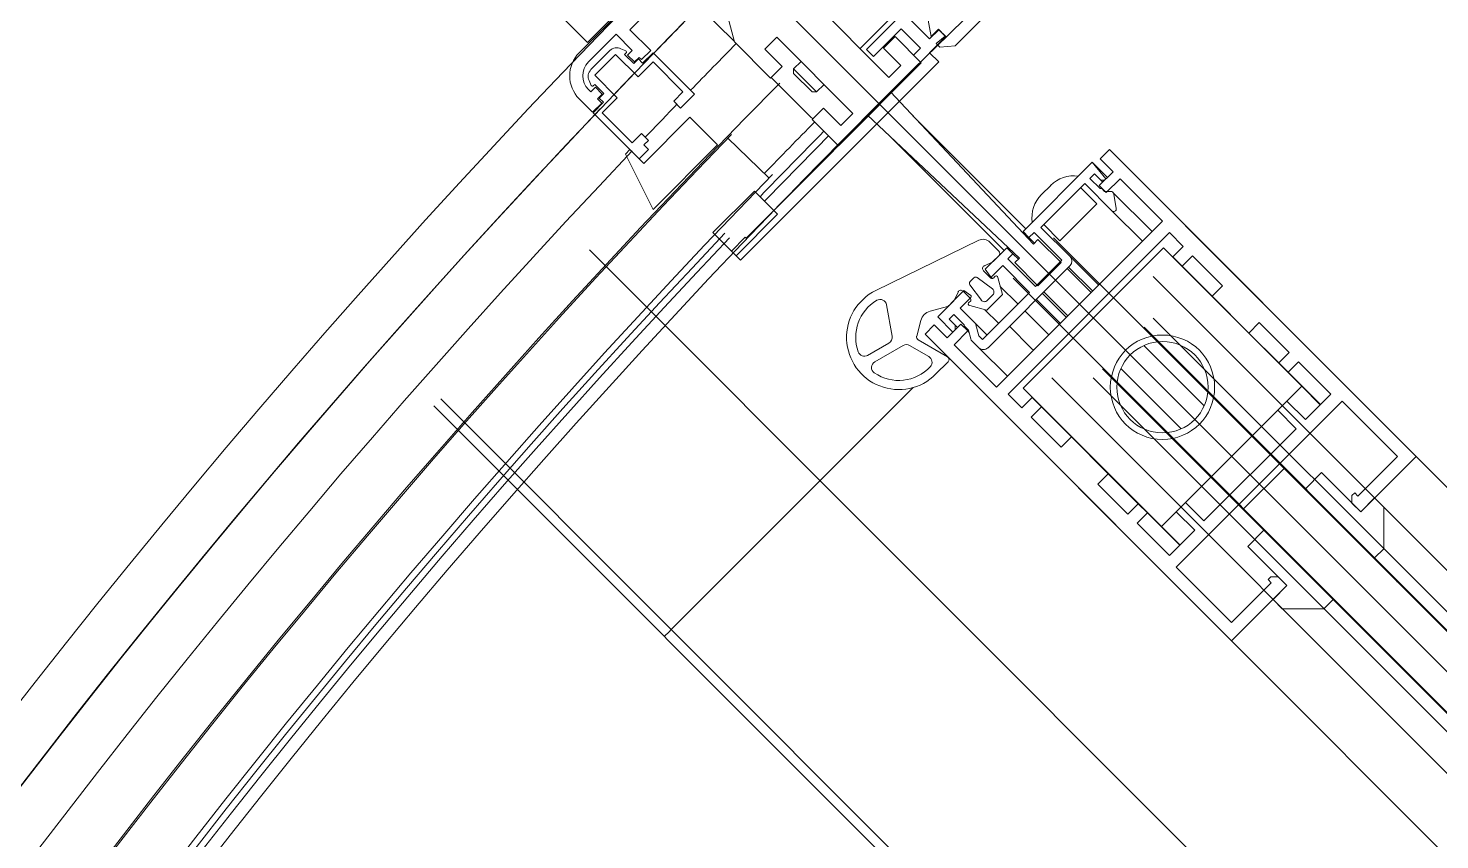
# Model space of a CAD drawing. Extents: x 820 to 5791, y 1495 to 5010.
# Drawn here: x 3052.87 to 3074.52, y 2156.81 to 2169.25 of the extents above; entities that cross this region are included whole.
import ezdxf

# ---------------------------------------------------------------- set-up
doc = ezdxf.new("R2010")
doc.units = 0
doc.header["$LTSCALE"] = 20
doc.layers.get('0').update_dxf_attribs({"linetype": 'CONTINUOUS', "lineweight": 15})
doc.layers.add('_00_TT_PLASTER INTERIOR', color=60, linetype='CONTINUOUS', lineweight=0)

# ---------------------------------------------------------------- blocks, each defined once
blk = doc.blocks.new('HGJFG')
at = {"color": 9}
for p, q in [((-1909.479, -3391.44), (-2111.075, -3189.844)), ((-2107.377, -3197.078), (-2103.134, -3201.321)), ((-2097.498, -3201.37), (-2093.737, -3197.608)), ((-2100.15, -3198.365), (-2103.261, -3201.476)), ((-2103.134, -3201.321), (-2100.306, -3198.492)), ((-2097.675, -3200.133), (-2098.955, -3201.413)), ((-2102.484, -3201.123), (-2101.617, -3200.256)), ((-2097.619, -3200.189), (-2098.856, -3201.427)), ((-2101.101, -3200.49), (-2100.881, -3201.311)), ((-2100.884, -3201.301), (-2101.421, -3200.771)), ((-2098.513, -3201.854), (-2099.68, -3200.688)), ((-2097.887, -3201.264), (-2098.17, -3200.981)), ((-2097.925, -3200.894), (-2097.866, -3201.229)), ((-2103.12, -3201.618), (-2102.696, -3201.193)), ((-2102.696, -3201.193), (-2102.448, -3201.441)), ((-2102.165, -3201.441), (-2102.484, -3201.123)), ((-2098.75, -3201.533), (-2098.326, -3201.108)), ((-2098.418, -3201.229), (-2098.594, -3201.405)), ((-2098.015, -3201.632), (-2098.418, -3201.229)), ((-2098.326, -3201.108), (-2098.029, -3201.405)), ((-2097.746, -3201.123), (-2097.887, -3201.264)), ((-2097.887, -3201.476), (-2097.64, -3201.229)), ((-2097.866, -3201.229), (-2097.753, -3201.116)), ((-2097.647, -3201.222), (-2097.788, -3201.335)), ((-2097.753, -3201.116), (-2097.647, -3201.222)), ((-2097.64, -3201.229), (-2097.746, -3201.123)), ((-2102.791, -3201.444), (-2103.082, -3201.735)), ((-2102.549, -3201.447), (-2102.621, -3201.414)), ((-2102.448, -3201.441), (-2102.519, -3201.512)), ((-2102.307, -3201.582), (-2102.165, -3201.441)), ((-2100.881, -3201.311), (-2100.327, -3201.865)), ((-2100.415, -3201.423), (-2100.231, -3201.239)), ((-2100.15, -3201.688), (-2100.415, -3201.423)), ((-2100.231, -3201.239), (-2099.065, -3202.406)), ((-2098.856, -3201.427), (-2098.75, -3201.533)), ((-2098.594, -3201.405), (-2098.329, -3201.671)), ((-2098.029, -3201.405), (-2098.135, -3201.512)), ((-2097.788, -3201.335), (-2097.732, -3201.391)), ((-2097.732, -3201.391), (-2097.498, -3201.37)), ((-2103.024, -3201.819), (-2102.706, -3201.501)), ((-2102.706, -3201.501), (-2102.36, -3201.847)), ((-2102.565, -3201.501), (-2102.544, -3201.48)), ((-2102.423, -3201.642), (-2102.565, -3201.501)), ((-2102.519, -3201.512), (-2102.413, -3201.618)), ((-2102.353, -3201.572), (-2102.423, -3201.642)), ((-2102.413, -3201.618), (-2102.342, -3201.547)), ((-2102.36, -3201.847), (-2102.13, -3201.618)), ((-2102.289, -3201.635), (-2102.353, -3201.572)), ((-2102.342, -3201.547), (-2102.307, -3201.582)), ((-2102.13, -3201.476), (-2102.289, -3201.635)), ((-2101.494, -3202.113), (-2102.13, -3201.476)), ((-2102.13, -3201.618), (-2101.67, -3202.077)), ((-2100.786, -3204.658), (-2097.746, -3201.618)), ((-2098.015, -3201.632), (-2100.702, -3204.319)), ((-2099.86, -3201.611), (-2099.974, -3201.724)), ((-2099.287, -3202.905), (-2098.015, -3201.632)), ((-2098.135, -3201.512), (-2098.015, -3201.632)), ((-2097.746, -3201.618), (-2097.887, -3201.476)), ((-2102.678, -3202.166), (-2103.024, -3201.819)), ((-2100.327, -3201.865), (-2100.15, -3201.688)), ((-2100.211, -3201.965), (-2100.319, -3201.858)), ((-2099.974, -3201.724), (-2099.62, -3202.078)), ((-2099.974, -3201.794), (-2099.974, -3201.724)), ((-2099.69, -3202.078), (-2099.974, -3201.794)), ((-2098.329, -3201.671), (-2098.513, -3201.854)), ((-2103.085, -3202.077), (-2103.12, -3202.042)), ((-2103.111, -3201.904), (-2103.078, -3201.976)), ((-2103.014, -3202.006), (-2103.085, -3202.077)), ((-2103.046, -3201.982), (-2103.024, -3201.961)), ((-2103.024, -3201.961), (-2102.883, -3202.102)), ((-2102.908, -3202.113), (-2103.014, -3202.006)), ((-2101.67, -3202.077), (-2101.812, -3202.219)), ((-2099.712, -3202.457), (-2100.211, -3201.965)), ((-2099.69, -3202.078), (-2099.62, -3202.078)), ((-2099.507, -3201.964), (-2099.62, -3202.078)), ((-2098.488, -3202.077), (-2098.842, -3202.431)), ((-2096.296, -3204.411), (-2098.488, -3202.077)), ((-2103.261, -3202.183), (-2103.056, -3202.388)), ((-2103.056, -3202.388), (-2102.915, -3202.247)), ((-2102.89, -3202.236), (-2103.049, -3202.395)), ((-2102.979, -3202.183), (-2102.908, -3202.113)), ((-2102.915, -3202.247), (-2102.979, -3202.183)), ((-2102.883, -3202.102), (-2102.954, -3202.173)), ((-2102.954, -3202.173), (-2102.89, -3202.236)), ((-2102.908, -3202.395), (-2102.678, -3202.166)), ((-2101.812, -3202.219), (-2101.706, -3202.325)), ((-2101.706, -3202.325), (-2101.494, -3202.113)), ((-2103.049, -3202.395), (-2102.342, -3203.103)), ((-2102.448, -3202.855), (-2102.908, -3202.395)), ((-2101.564, -3202.466), (-2102.271, -3203.173)), ((-2101.14, -3202.89), (-2101.564, -3202.466)), ((-2099.679, -3202.49), (-2099.712, -3202.457)), ((-2099.514, -3202.325), (-2099.69, -3202.501)), ((-2099.69, -3202.501), (-2099.287, -3202.905)), ((-2099.249, -3202.59), (-2099.514, -3202.325)), ((-2099.065, -3202.406), (-2099.249, -3202.59)), ((-2098.842, -3202.431), (-2096.508, -3204.623)), ((-2098.146, -3202.442), (-2096.413, -3204.174)), ((-2102.307, -3202.714), (-2102.448, -3202.855)), ((-2102.201, -3202.82), (-2102.307, -3202.714)), ((-2102.484, -3202.961), (-2102.554, -3203.032)), ((-2102.271, -3203.173), (-2102.484, -3202.961)), ((-2102.342, -3203.103), (-2102.201, -3202.961)), ((-2102.271, -3202.89), (-2102.201, -3202.82)), ((-2102.201, -3202.961), (-2102.271, -3202.89)), ((-2102.13, -3203.88), (-2101.14, -3202.89)), ((-2100.351, -3203.396), (-2100.98, -3202.786)), ((-2096.745, -3204.506), (-2098.477, -3202.773)), ((-2095.13, -3202.961), (-2095.271, -3203.103)), ((-2090.427, -3207.663), (-2095.13, -3202.961)), ((-2102.554, -3203.032), (-2102.13, -3203.88)), ((-2095.395, -3203.156), (-2096.455, -3204.216)), ((-2095.183, -3203.41), (-2095.395, -3203.156)), ((-2095.161, -3203.389), (-2095.395, -3203.156)), ((-2095.271, -3203.103), (-2095.073, -3203.3)), ((-2095.43, -3203.403), (-2095.359, -3203.332)), ((-2095.359, -3203.332), (-2095.26, -3203.431)), ((-2095.073, -3203.3), (-2095.285, -3203.513)), ((-2100.574, -3203.597), (-2101.211, -3204.234)), ((-2100.221, -3203.951), (-2100.574, -3203.597)), ((-2096.18, -3204.153), (-2095.509, -3203.482)), ((-2096.173, -3203.651), (-2096.031, -3203.509)), ((-2095.324, -3203.792), (-2095.572, -3203.544)), ((-2095.509, -3203.482), (-2095.092, -3203.899)), ((-2095.274, -3203.559), (-2095.43, -3203.403)), ((-2095.285, -3203.513), (-2095.179, -3203.619)), ((-2095.247, -3203.559), (-2095.274, -3203.559)), ((-2095.26, -3203.431), (-2095.204, -3203.431)), ((-2095.232, -3203.46), (-2095.26, -3203.431)), ((-2095.205, -3203.602), (-2095.247, -3203.559)), ((-2095.112, -3203.602), (-2095.205, -3203.602)), ((-2095.204, -3203.431), (-2095.183, -3203.41)), ((-2095.179, -3203.619), (-2094.967, -3203.407)), ((-2094.967, -3203.407), (-2094.316, -3204.057)), ((-2095.89, -3204.358), (-2095.324, -3203.792)), ((-2094.476, -3204.217), (-2095.077, -3203.617)), ((-2095.024, -3203.863), (-2095.063, -3203.643)), ((-2100.857, -3204.587), (-2100.221, -3203.951)), ((-2094.625, -3204.366), (-2095.092, -3203.899)), ((-2101.211, -3204.234), (-2100.857, -3204.587)), ((-2094.316, -3204.057), (-2096.862, -3206.603)), ((-2096.685, -3206.709), (-2094.21, -3204.234)), ((-2096.455, -3204.216), (-2096.364, -3204.308)), ((-2096.364, -3204.308), (-2096.286, -3204.23)), ((-2096.286, -3204.23), (-2095.861, -3204.655)), ((-2095.734, -3204.598), (-2096.18, -3204.153)), ((-2095.89, -3204.358), (-2096.137, -3204.11)), ((-2094.21, -3204.234), (-2093.998, -3204.446)), ((-2011.373, -3286.718), (-2093.963, -3204.128)), ((-2100.716, -3204.305), (-2100.928, -3204.517)), ((-2100.702, -3204.319), (-2100.716, -3204.305)), ((-2097.135, -3204.351), (-2098.712, -3205.12)), ((-2096.703, -3204.464), (-2097.034, -3204.794)), ((-2096.827, -3204.517), (-2096.963, -3204.38)), ((-2096.611, -3204.556), (-2096.703, -3204.464)), ((-2096.452, -3206.617), (-2094.302, -3204.467)), ((-2096.279, -3204.393), (-2096.364, -3204.308)), ((-2096.226, -3204.34), (-2096.296, -3204.411)), ((-2095.872, -3204.693), (-2096.226, -3204.34)), ((-2012.053, -3288.247), (-2095.987, -3204.313)), ((-2092.181, -3206.589), (-2094.302, -3204.467)), ((-2093.998, -3204.446), (-2094.157, -3204.605)), ((-2017.684, -3289.918), (-2103.102, -3204.499)), ((-2100.928, -3204.517), (-2100.786, -3204.658)), ((-2097.046, -3204.74), (-2096.929, -3204.686)), ((-2096.915, -3204.676), (-2096.827, -3204.587)), ((-2096.689, -3204.633), (-2096.611, -3204.556)), ((-2096.265, -3205.058), (-2096.689, -3204.633)), ((-2096.526, -3204.64), (-2096.611, -3204.556)), ((-2096.508, -3204.623), (-2096.579, -3204.693)), ((-2096.579, -3204.693), (-2096.226, -3205.047)), ((-2095.861, -3204.655), (-2096.265, -3205.058)), ((-2096.226, -3205.047), (-2095.872, -3204.693)), ((-2095.734, -3204.598), (-2095.296, -3205.036)), ((-2094.157, -3204.605), (-2094.016, -3204.747)), ((-2094.016, -3204.747), (-2093.857, -3204.587)), ((-2093.857, -3204.587), (-2093.397, -3205.047)), ((-2096.951, -3204.93), (-2097.06, -3204.821)), ((-2097.034, -3204.794), (-2096.96, -3204.9)), ((-2096.992, -3205.998), (-2095.734, -3204.739)), ((-2096.922, -3204.938), (-2096.958, -3204.902)), ((-2096.929, -3204.902), (-2096.767, -3204.739)), ((-2096.894, -3204.91), (-2096.905, -3204.926)), ((-2096.767, -3204.739), (-2096.356, -3205.15)), ((-2095.78, -3204.785), (-2095.412, -3205.153)), ((-2095.388, -3205.128), (-2095.755, -3204.761)), ((-2012.151, -3287.213), (-2094.458, -3204.906)), ((-2093.556, -3205.206), (-2094.016, -3204.747)), ((-2097.362, -3205.123), (-2097.764, -3205.524)), ((-2097.257, -3205.197), (-2097.362, -3205.123)), ((-2097.094, -3205.268), (-2097.269, -3205.036)), ((-2097.265, -3204.984), (-2097.208, -3204.927)), ((-2097.156, -3204.923), (-2096.924, -3205.097)), ((-2096.77, -3205.181), (-2096.84, -3204.919)), ((-2096.533, -3205.327), (-2096.803, -3205.057)), ((-2096.606, -3204.933), (-2012.672, -3288.866)), ((-2093.397, -3205.047), (-2093.556, -3205.206)), ((-2098.548, -3205.34), (-2098.463, -3205.822)), ((-2097.592, -3205.353), (-2097.516, -3205.277)), ((-2097.506, -3205.263), (-2097.452, -3205.146)), ((-2097.418, -3205.391), (-2097.254, -3205.227)), ((-2097.371, -3205.132), (-2097.262, -3205.241)), ((-2097.266, -3205.287), (-2097.282, -3205.298)), ((-2096.356, -3205.15), (-2097.077, -3205.87)), ((-2097.011, -3205.422), (-2096.77, -3205.181)), ((-2096.918, -3205.188), (-2097.004, -3205.274)), ((-2095.883, -3205.623), (-2096.25, -3205.256)), ((-2095.791, -3205.531), (-2096.158, -3205.164)), ((-2096.134, -3205.139), (-2095.766, -3205.507)), ((-2093.556, -3205.206), (-2092.991, -3205.772)), ((-2097.88, -3205.437), (-2097.614, -3205.366)), ((-2097.764, -3205.524), (-2097.53, -3205.758)), ((-2097.587, -3205.56), (-2097.516, -3205.489)), ((-2097.495, -3205.652), (-2097.587, -3205.56)), ((-2097.516, -3205.489), (-2097.36, -3205.645)), ((-2097.185, -3205.624), (-2097.418, -3205.391)), ((-2097.273, -3205.352), (-2097.011, -3205.422)), ((-2096.83, -3205.623), (-2097.039, -3205.415)), ((-2096.06, -3205.8), (-2096.427, -3205.433)), ((-2012.787, -3287.213), (-2094.458, -3205.542)), ((-2098.086, -3205.82), (-2098.022, -3205.578)), ((-2097.817, -3205.648), (-2097.958, -3205.79)), ((-2097.619, -3205.846), (-2097.817, -3205.648)), ((-2097.407, -3205.634), (-2097.619, -3205.846)), ((-2097.53, -3205.758), (-2097.495, -3205.722)), ((-2097.513, -3205.952), (-2097.3, -3205.74)), ((-2097.495, -3205.722), (-2097.495, -3205.652)), ((-2097.46, -3205.687), (-2097.495, -3205.652)), ((-2097.3, -3205.74), (-2097.407, -3205.634)), ((-2097.36, -3205.645), (-2097.36, -3205.661)), ((-2097.36, -3205.661), (-2097.291, -3205.73)), ((-2097.284, -3205.757), (-2097.3, -3205.74)), ((-2097.291, -3205.73), (-2097.256, -3205.861)), ((-2097.134, -3205.814), (-2097.185, -3205.624)), ((-2097.008, -3205.801), (-2097.185, -3205.624)), ((-2096.332, -3206.002), (-2096.664, -3205.669)), ((-2012.928, -3287.354), (-2094.599, -3205.683)), ((-2092.991, -3205.772), (-2092.832, -3205.613)), ((-2092.531, -3206.231), (-2092.991, -3205.772)), ((-2092.832, -3205.613), (-2092.372, -3206.072)), ((-2098.511, -3205.926), (-2098.838, -3206.115)), ((-2098.729, -3206.213), (-2098.294, -3205.962)), ((-2098.194, -3205.962), (-2097.9, -3206.132)), ((-2097.615, -3206.135), (-2098.063, -3205.876)), ((-2097.958, -3205.79), (-2093.256, -3210.492)), ((-2096.862, -3206.603), (-2097.513, -3205.952)), ((-2097.236, -3205.895), (-2097.134, -3205.998)), ((-2097.077, -3205.87), (-2097.134, -3205.814)), ((-2094.602, -3205.964), (-2093.677, -3206.888)), ((-2097.64, -3206.108), (-2097.648, -3206.116)), ((-2096.695, -3206.436), (-2097.134, -3205.998)), ((-2092.372, -3206.072), (-2092.531, -3206.231)), ((-2097.795, -3206.405), (-2097.604, -3206.214)), ((-2095.236, -3206.32), (-2013.565, -3287.991)), ((-2094.956, -3206.317), (-2094.031, -3207.242)), ((-2092.531, -3206.231), (-2092.39, -3206.373)), ((-2092.39, -3206.373), (-2092.23, -3206.214)), ((-2091.895, -3206.868), (-2092.39, -3206.373)), ((-2092.23, -3206.214), (-2091.736, -3206.709)), ((-2098.14, -3206.608), (-2099.567, -3208.035)), ((-2096.452, -3206.617), (-2094.331, -3208.738)), ((-2096.014, -3206.461), (-2013.706, -3288.768)), ((-2095.377, -3206.461), (-2013.706, -3288.132)), ((-2092.407, -3206.815), (-2092.181, -3206.589)), ((-2091.898, -3206.871), (-2092.181, -3206.589)), ((-2019.966, -3292.2), (-2105.385, -3206.781)), ((-2096.473, -3206.921), (-2096.685, -3206.709)), ((-2096.314, -3206.762), (-2096.473, -3206.921)), ((-2096.173, -3206.903), (-2096.314, -3206.762)), ((-2094.104, -3209.36), (-2091.559, -3206.815)), ((-2092.407, -3206.815), (-2092.549, -3206.956)), ((-2092.124, -3207.098), (-2092.407, -3206.815)), ((-2091.736, -3206.709), (-2092.124, -3207.098)), ((-2091.559, -3206.815), (-2090.71, -3207.663)), ((-2020.07, -3292.304), (-2105.489, -3206.886)), ((-2014.201, -3289.546), (-2096.791, -3206.956)), ((-2096.332, -3207.062), (-2096.173, -3206.903)), ((-2095.872, -3207.522), (-2096.332, -3207.062)), ((-2095.713, -3207.363), (-2096.173, -3206.903)), ((-2093.963, -3208.37), (-2092.549, -3206.956)), ((-2092.549, -3206.956), (-2092.266, -3207.239)), ((-2092.266, -3207.239), (-2093.68, -3208.653)), ((-2095.713, -3207.363), (-2095.872, -3207.522)), ((-2095.147, -3207.929), (-2095.713, -3207.363)), ((-2090.71, -3207.663), (-2091.318, -3208.271)), ((-2091.276, -3208.512), (-2090.427, -3207.663)), ((-2095.306, -3208.088), (-2095.147, -3207.929)), ((-2094.688, -3208.388), (-2095.147, -3207.929)), ((-2092.451, -3207.849), (-2093.071, -3208.468)), ((-2091.877, -3207.911), (-2092.124, -3208.158)), ((-2091.276, -3208.512), (-2091.877, -3207.911)), ((-2101.849, -3210.317), (-2099.567, -3208.035)), ((-2094.847, -3208.547), (-2095.306, -3208.088)), ((-2093.963, -3208.37), (-2094.104, -3208.512)), ((-2093.68, -3208.653), (-2093.963, -3208.37)), ((-2092.124, -3208.158), (-2091.064, -3209.219)), ((-2091.368, -3208.222), (-2091.41, -3208.264)), ((-2091.41, -3208.264), (-2091.41, -3208.378)), ((-2091.318, -3208.271), (-2091.368, -3208.222)), ((-2091.064, -3208.3), (-2091.276, -3208.512)), ((-2090.922, -3208.441), (-2091.064, -3208.3)), ((-2094.688, -3208.388), (-2094.847, -3208.547)), ((-2094.705, -3208.689), (-2094.546, -3208.53)), ((-2094.546, -3208.53), (-2094.688, -3208.388)), ((-2094.051, -3209.025), (-2094.546, -3208.53)), ((-2094.331, -3208.738), (-2094.104, -3208.512)), ((-2094.104, -3208.512), (-2093.821, -3208.795)), ((-2091.41, -3208.378), (-2091.276, -3208.512)), ((-2090.922, -3209.078), (-2090.922, -3208.441)), ((-2094.21, -3209.184), (-2094.705, -3208.689)), ((-2094.331, -3208.738), (-2094.048, -3209.021)), ((-2093.821, -3208.795), (-2094.21, -3209.184)), ((-2092.761, -3208.795), (-2093.008, -3209.042)), ((-2091.7, -3209.855), (-2092.761, -3208.795)), ((-2093.008, -3209.042), (-2092.407, -3209.643)), ((-2091.064, -3209.219), (-2090.922, -3209.078)), ((-2093.256, -3210.209), (-2094.104, -3209.36)), ((-2092.648, -3209.601), (-2093.256, -3210.209)), ((-2093.256, -3210.492), (-2092.407, -3209.643)), ((-2092.655, -3209.509), (-2092.697, -3209.551)), ((-2092.697, -3209.551), (-2092.648, -3209.601)), ((-2092.542, -3209.509), (-2092.655, -3209.509)), ((-2092.407, -3209.643), (-2092.619, -3209.855)), ((-2092.407, -3209.643), (-2092.542, -3209.509)), ((-2092.619, -3209.855), (-2092.478, -3209.997)), ((-2091.842, -3209.997), (-2091.7, -3209.855)), ((-2092.478, -3209.997), (-2091.842, -3209.997)), ((-2101.882, -3210.35), (-2101.849, -3210.317)), ((-2101.953, -3210.421), (-2101.952, -3210.419)), ((-2101.882, -3210.35), (-2101.952, -3210.419))]:
    blk.add_line(p, q, dxfattribs=at)
for centre, radius in [((-2010.277, -3290.642), 128.8), ((-2010.277, -3290.642), 125), ((-2010.277, -3290.642), 125), ((-2094.316, -3206.603), 0.8), ((-2094.316, -3206.603), 0.7)]:
    blk.add_circle(centre, radius, dxfattribs=at)
at = {"color": 9, "ltscale": 0.5}
for radius in [128, 128, 125]:
    blk.add_circle((-2010.277, -3290.642), radius, dxfattribs=at)
at = {"color": 9}
for centre, radius, start, end in [((-2006.741, -3294.178), 133, 135.38772, 135.81854), ((-2102.685, -3201.55), 0.15, 65, 135), ((-2006.741, -3294.178), 132.2, 135.39007, 135.82349), ((-2102.908, -3201.83), 0.5, 135, 225), ((-2102.908, -3201.83), 0.3, 135, 225), ((-2102.558, -3201.466), 0.02, 315, 65), ((-2102.975, -3201.841), 0.15, 135, 205), ((-2006.741, -3294.178), 133, 136.00165, 136.19554), ((-2010.277, -3290.642), 126.3, 135.38772, 179.51998), ((-2103.06, -3201.968), 0.02, 205, 315), ((-2006.741, -3294.178), 132.2, 135.95353, 136.25697), ((-2010.277, -3290.642), 128, 136.37868, 178.83677), ((-2010.277, -3290.642), 126.276, 135.87879, 179.34093), ((-2006.741, -3294.178), 130.3, 135.39575, 136.01141), ((-2006.741, -3294.178), 130.5, 135.39515, 135.87879), ((-2006.741, -3294.178), 130.2, 135.39606, 136.01219), ((-2006.741, -3294.178), 130, 135.39667, 136.00505), ((-2010.277, -3290.642), 127.2, 136.43638, 178.78207), ((-2010.277, -3290.642), 125.4, 135.87879, 179.34093), ((-2095.678, -3203.863), 0.5, 81.8699, 135), ((-2095.112, -3203.652), 0.05, 10, 90), ((-2095.819, -3204.004), 0.5, 135, 188.1301), ((-2095.064, -3203.87), 0.04, 225, 10), ((-2010.277, -3290.642), 125.3, 136.40725, 178.81267), ((-2010.277, -3290.642), 125.2, 136.40833, 178.81175), ((-2097.069, -3204.486), 0.15, 45, 115.9839), ((-2096.95, -3204.64), 0.05, 295, 315), ((-2096.862, -3204.552), 0.05, 315, 45), ((-2095.805, -3204.669), 0.1, 315, 45), ((-2097.025, -3204.785), 0.05, 115, 225), ((-2096.944, -3204.888), 0.02, 215, 315), ((-2096.869, -3204.927), 0.03, 15, 145), ((-2098.361, -3205.839), 0.8, 115.9839, 315), ((-2097.407, -3205.167), 0.05, 45, 155), ((-2097.237, -3205.012), 0.04, 135, 216.9728), ((-2097.18, -3204.955), 0.04, 53.0272, 135), ((-2096.93, -3204.909), 0.03, 225, 325), ((-2096.96, -3205.145), 0.06, 315, 53.0272), ((-2098.361, -3205.839), 0.66, 120.6285, 199.7134), ((-2098.646, -3205.357), 0.1, 10, 120.6285), ((-2097.551, -3205.242), 0.05, 315, 335), ((-2097.265, -3205.323), 0.03, 125, 255), ((-2097.283, -3205.262), 0.03, 305, 45), ((-2097.268, -3205.213), 0.02, 315, 55), ((-2097.047, -3205.232), 0.06, 216.9728, 315), ((-2097.828, -3205.63), 0.2, 105, 165), ((-2097.627, -3205.317), 0.05, 285, 315), ((-2098.561, -3205.839), 0.1, 300, 10), ((-2098.244, -3206.049), 0.1, 60, 120), ((-2098.038, -3205.833), 0.05, 165, 240), ((-2097.183, -3205.842), 0.075, 195, 225), ((-2098.888, -3206.028), 0.1, 199.7134, 300), ((-2097.95, -3206.219), 0.1, 317.279, 60), ((-2097.64, -3206.178), 0.05, 315, 60), ((-2097.063, -3205.927), 0.1, 225, 315), ((-2095.978, -3205.648), 0.5, 225, 230.7392), ((-2098.679, -3206.3), 0.1, 120, 235.3769), ((-2098.361, -3205.839), 0.66, 235.3769, 317.279), ((-2091.099, -3209.82), 0.45, 31.7385, 58.2615), ((-2091.099, -3209.82), 0.45, 211.7385, 238.2615)]:
    blk.add_arc(centre, radius, start, end, dxfattribs=at)

msp = doc.modelspace()

# ---------------------------------------------------------------- block references
at = {"layer": '_00_TT_PLASTER INTERIOR'}
msp.add_blockref('HGJFG', (5164.587, 5370.35), dxfattribs=at)

doc.saveas('drawing.dxf')
